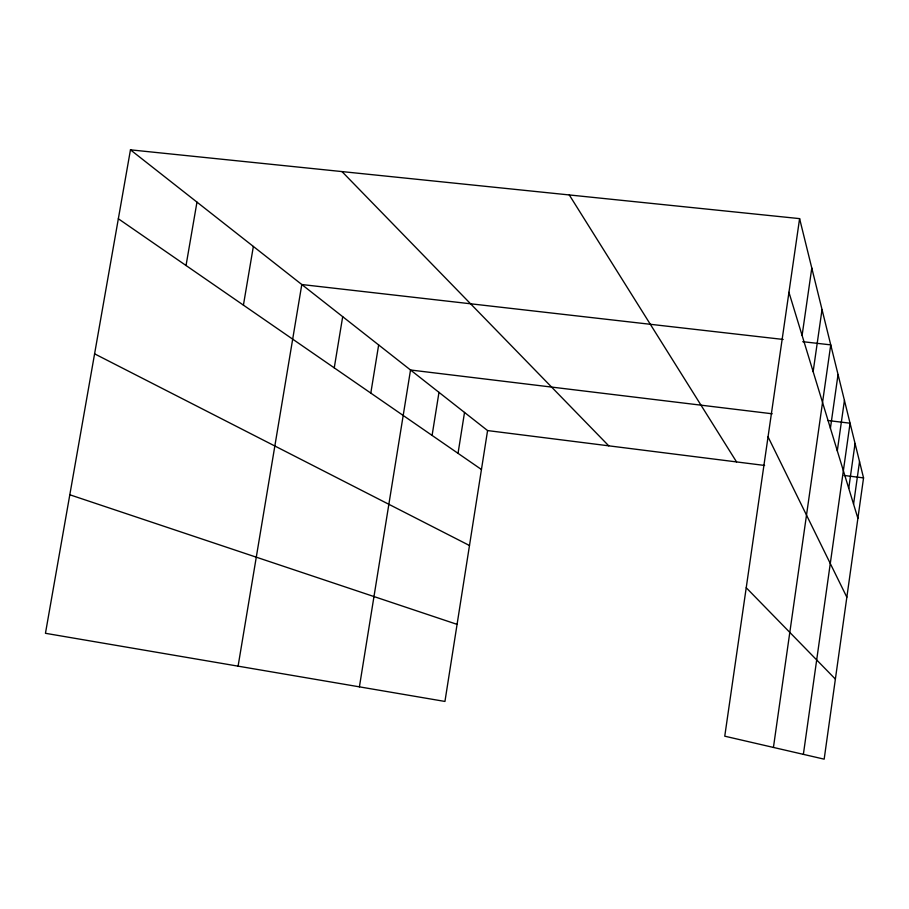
<?xml version="1.0" encoding="UTF-8"?>
<svg xmlns="http://www.w3.org/2000/svg" width="909" height="909" viewBox="0 0 909 909"><rect width="100%" height="100%" fill="white"/><g stroke="black" fill="none" stroke-linecap="round" stroke-linejoin="round"><path stroke-width="1.36" d="M848.745 488.349L855.062 443.478M853.562 504.131L859.528 461.602M799.602 218.626L863.55 477.907L824.168 759.163L724.757 736.188L799.602 218.626L130.464 149.837L45.45 633.3L444.944 701.441L487.576 430.571L130.464 149.837M830.417 428.264L838.041 374.497M837.303 450.819L844.427 400.38M803.374 754.356L850.063 423.208L827.826 420.515M802.102 335.444L811.794 268.041M813.146 371.633L822.031 309.537M773.434 747.437L830.735 344.875L802.749 341.682M458.034 453.341L464.522 412.436M432.093 435.422L438.979 392.358M359.407 686.852L410.527 369.997L772.218 413.788M370.804 393.097L378.655 344.943M334.251 367.861L342.693 316.673M238.09 666.161L301.799 284.528L783.16 339.443M243.419 305.129L253.361 246.453M186.038 265.508L196.969 202.116M487.576 430.571L764.605 465.453M844.109 475.464L863.55 477.907M69.811 494.769L457.079 624.369M94.593 353.84L469.487 545.514M118.34 218.762L481.452 469.51M746.232 587.737L835.382 679.103M341.977 171.585L608.757 445.83M569.284 194.946L736.551 461.92M768.048 436.831L846.847 597.224M788.944 292.312L857.891 518.323"/></g></svg>
